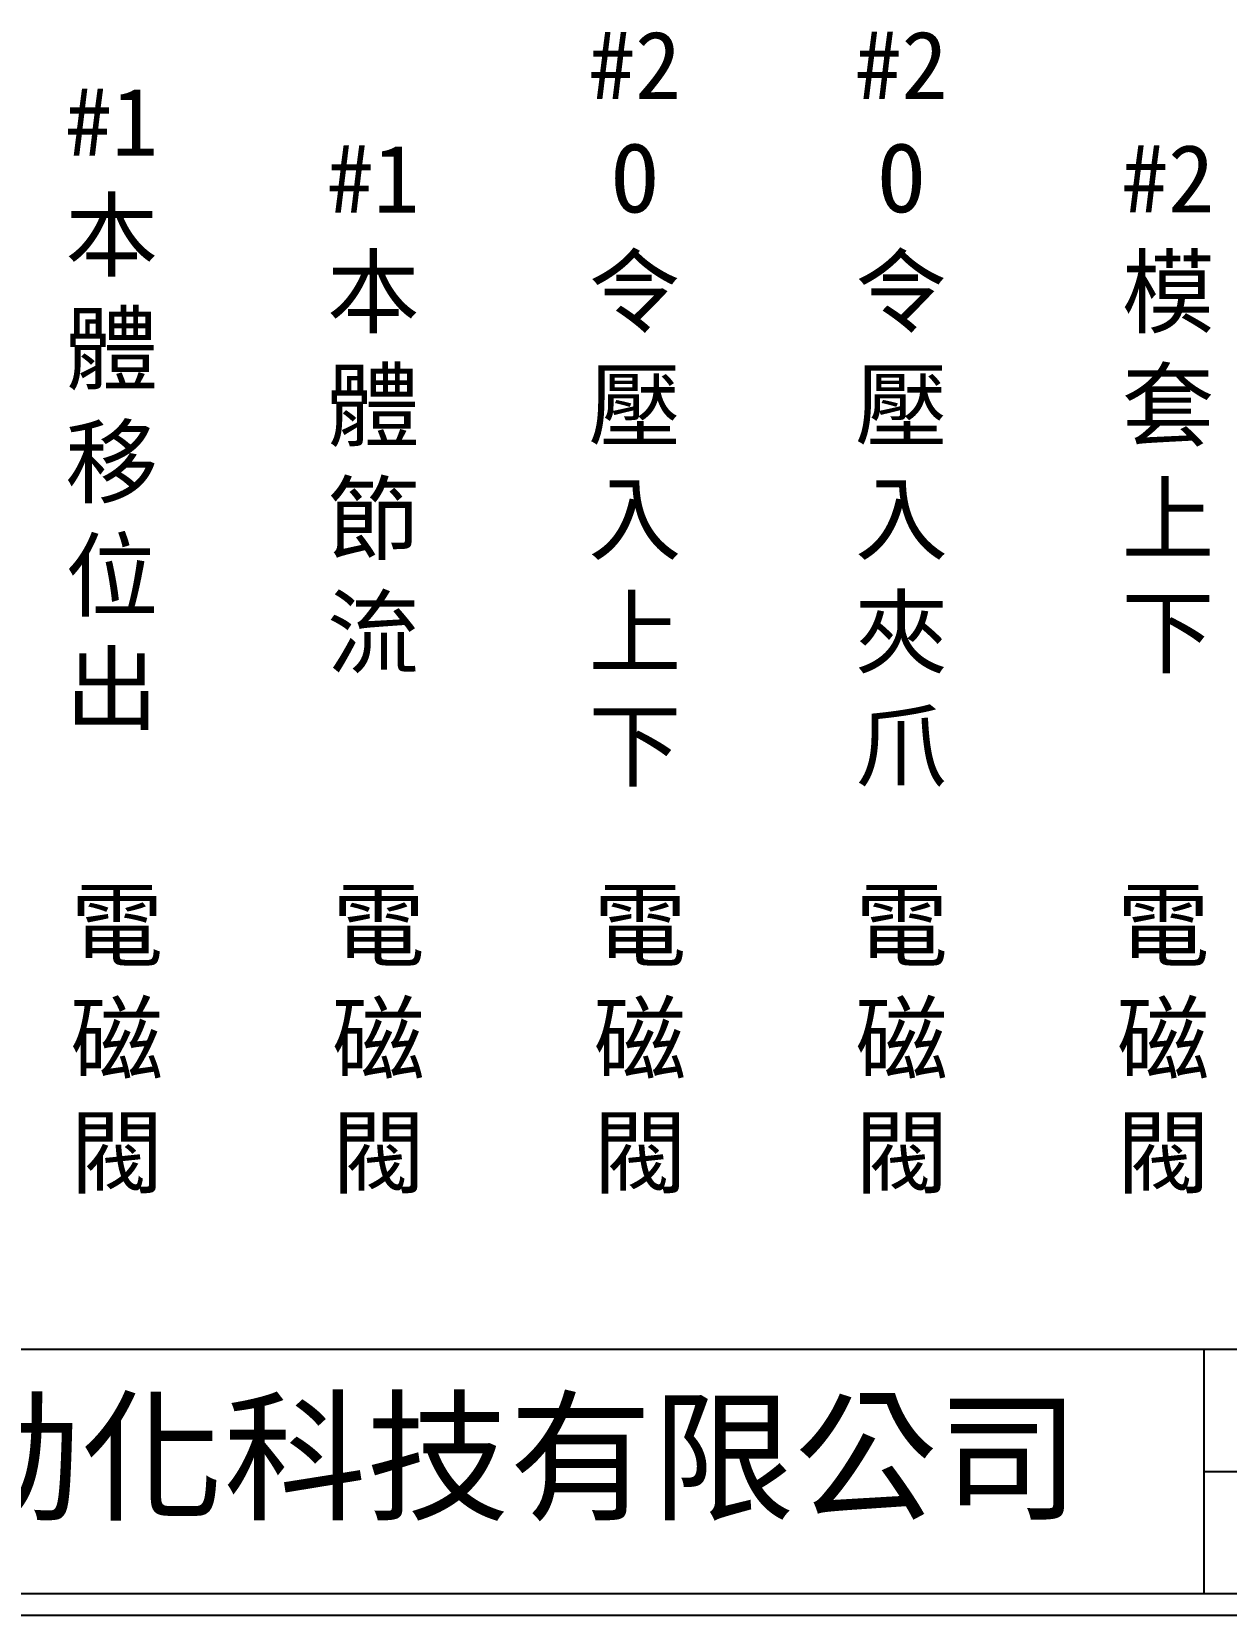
# Model space of a CAD drawing. Extents: x 926 to 1213, y 3 to 207.
# Drawn here: x 994.3 to 1062.8, y 3 to 93.8 of the extents above; entities that cross this region are included whole.
import ezdxf

# ---------------------------------------------------------------- set-up
doc = ezdxf.new("R2010")
doc.units = 0
doc.layers.add('圖框層', color=7, linetype='CONTINUOUS')
doc.layers.add('標尺寸層', color=3, linetype='CONTINUOUS')
doc.styles.add('CNS', font='romanc.shx', dxfattribs={"bigfont": 'chineset.shx'})
doc.styles.add('STSL', font='KAIU.TTF')

msp = doc.modelspace()

# ---------------------------------------------------------------- linework, layer by layer
at = {"layer": '圖框層', "color": 7}
for p, q in [((926.992, 18.25), (1211.493, 18.25)), ((1061.493, 4.25), (1061.493, 18.25)), ((1061.493, 11.25), (1211.493, 11.25)), ((926.992, 4.25), (1211.493, 4.25)), ((925.742, 3), (1212.742, 3))]:
    msp.add_line(p, q, dxfattribs=at)

# ---------------------------------------------------------------- texts
at = {"layer": '圖框層', "color": 4, "style": 'STSL'}
msp.add_text('泓陞自動化科技有限公司', height=6, dxfattribs=at).set_placement((964.346, 9.076))
at = {"layer": '標尺寸層', "color": 7, "char_height": 3.9, "attachment_point": 5, "style": 'CNS'}
for s, insert, width in [('{\\fDFKai-SB|b0|i0|c136|p65;#2\\PO令壓入上下}', (1028.84, 72.165), 2.84806), ('{\\fDFKai-SB|b0|i0|c136|p65;#2\\PO令壓入夾爪}', (1044.127, 72.165), 2.84806), ('{\\fDFKai-SB|b0|i0|c136|p65;#1\\P本體移位出}', (998.84, 72.165), 2.84806), ('{\\fDFKai-SB|b0|i0|c136|p65;#1本體節流}', (1013.84, 72.165), 2.84806), ('{\\fDFKai-SB|b0|i0|c136|p65;#2\\P模套上下}', (1059.415, 72.165), 2.84806), ('{\\fDFKai-SB|b0|i0|c136|p65;電磁閥}', (999.141, 35.841), 8.6627), ('{\\fDFKai-SB|b0|i0|c136|p65;電磁閥}', (1014.141, 35.841), 8.6627), ('{\\fDFKai-SB|b0|i0|c136|p65;電磁閥}', (1029.141, 35.841), 8.6627), ('{\\fDFKai-SB|b0|i0|c136|p65;電磁閥}', (1044.141, 35.841), 8.6627), ('{\\fDFKai-SB|b0|i0|c136|p65;電磁閥}', (1059.141, 35.841), 8.6627)]:
    msp.add_mtext(s, dxfattribs=dict(at, insert=insert, width=width))

doc.saveas('drawing.dxf')
